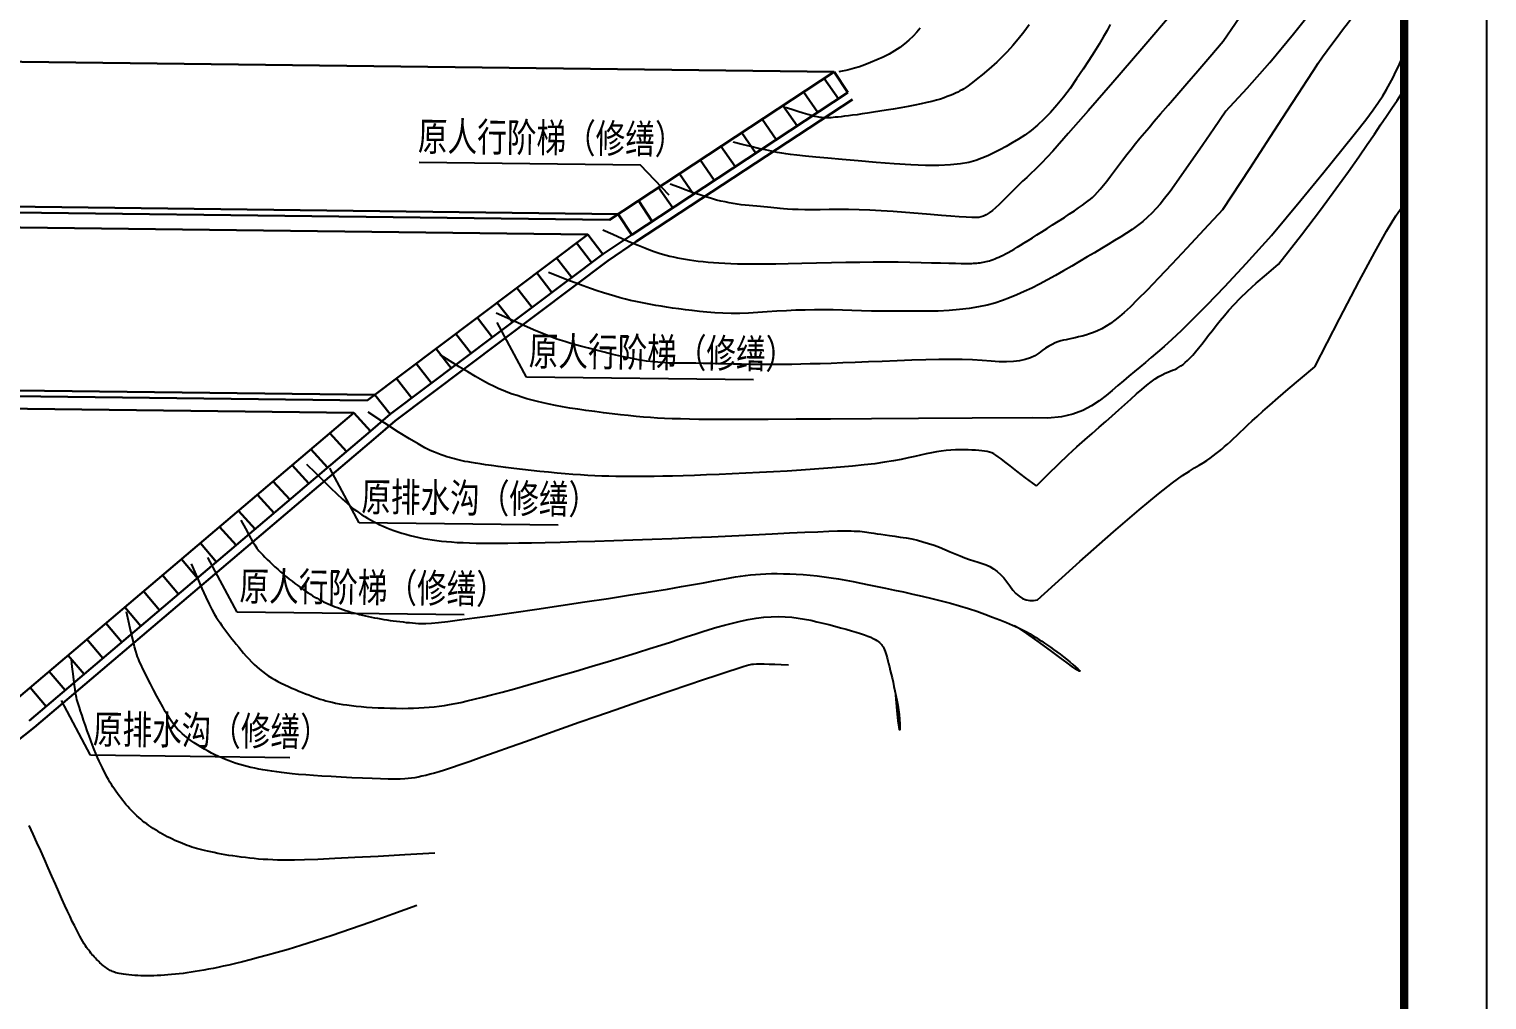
# Model space of a CAD drawing. Header units: millimetres. Extents: x 2456 to 5353, y 685 to 1986.
# Drawn here: x 5125.8 to 5302.1, y 906.8 to 1024.3 of the extents above; entities that cross this region are included whole.
import ezdxf

# ---------------------------------------------------------------- set-up
doc = ezdxf.new("R2010")
doc.units = ezdxf.units.MM
doc.layers.add('0-剖面粗线TS', color=7, linetype='Continuous', lineweight=30)
doc.layers.add('0-平面结构线-TS', color=6, linetype='Continuous', lineweight=30)
for name, color, linetype in [('0-外框', 6, 'Continuous'), ('5C 大坝标注', 7, 'Continuous'), ('DGX', 8, 'Continuous'), ('图框', 7, 'Continuous')]:
    doc.layers.add(name, color=color, linetype=linetype)
doc.styles.add('HT', font='', dxfattribs={"width": 0.8})
doc.styles.get('HT').set_extended_font_data('SimHei')

msp = doc.modelspace()

# ---------------------------------------------------------------- linework, layer by layer
at = {"layer": '0-剖面粗线TS', "linetype": 'Continuous', "elevation": 105.438, "flags": 128}
for points in [[(5196.0033, 1001.1866), (5223.1986, 1019.1019)], [(5198.6969, 999.3686), (5224.849, 1016.5966)], [(5219.4791, 1016.6515), (5221.1933, 1014.1884)], [(5216.9739, 1015.0013), (5218.6882, 1012.5381)], [(5214.4688, 1013.351), (5216.183, 1010.8878)], [(5211.9935, 1011.7203), (5213.7077, 1009.2571)]]:
    msp.add_lwpolyline(points, dxfattribs=at)
at = {"layer": '0-剖面粗线TS', "linetype": 'Continuous', "flags": 128}
for points in [[(5221.985, 1018.3007), (5223.6992, 1015.8375)], [(5223.1986, 1019.1019), (5224.849, 1016.5966)], [(5225.3991, 1015.7615), (5199.247, 998.5335), (5195.7954, 996.225), (5170.0908, 976.8396), (5167.7466, 974.836), (5126.4159, 939.7382), (5123.0867, 937.1093), (5122.386, 936.7931)], [(5209.4713, 1010.0815), (5211.1855, 1007.6183)], [(5206.9637, 1008.4222), (5208.6779, 1005.959)], [(5204.4561, 1006.7629), (5206.1704, 1004.2997)], [(5199.4983, 1003.4962), (5201.1487, 1000.991)], [(5201.9485, 1005.1036), (5203.6628, 1002.6404)], [(5197.0465, 1001.8738), (5198.6969, 999.3686)], [(5166.7034, 979.2949), (5193.3869, 999.4186)], [(5191.9942, 998.3723), (5193.8305, 995.9994)], [(5193.3869, 999.4186), (5195.1933, 997.0234)], [(5198.6969, 999.3686), (5195.1933, 997.0234)], [(5169.4887, 977.638), (5195.1933, 997.0234)], [(5189.5989, 996.5659), (5191.4353, 994.193)], [(5187.1978, 994.7677), (5189.0341, 992.3947)], [(5184.8085, 992.9531), (5186.6448, 990.5802)], [(5182.4133, 991.1468), (5184.2497, 988.7739)], [(5180.0305, 989.3241), (5181.8668, 986.9512)], [(5177.4209, 987.3817), (5179.2572, 985.0088)], [(5175.0257, 985.5754), (5176.8621, 983.2024)], [(5172.6305, 983.769), (5174.4668, 981.396)], [(5170.2368, 981.9606), (5172.089, 979.5999)], [(5167.6168, 979.9837), (5169.4887, 977.638)], [(5123.1681, 942.227), (5165.0748, 977.8148)], [(5165.0748, 977.8148), (5167.0993, 975.5982)], [(5169.4887, 977.638), (5167.0993, 975.5982)], [(5125.7962, 940.523), (5167.0993, 975.5982)], [(5162.1702, 975.3482), (5164.1947, 973.1316)], [(5159.8804, 973.4036), (5161.9048, 971.187)], [(5157.5937, 971.4617), (5159.6181, 969.2451)], [(5155.307, 969.5198), (5157.3314, 967.3032)], [(5153.4014, 967.9015), (5155.4258, 965.6849)], [(5151.1147, 965.9596), (5153.1391, 963.743)], [(5148.828, 964.0177), (5150.8524, 961.8011)], [(5146.5171, 962.0446), (5148.4523, 959.7522)], [(5144.2251, 960.1089), (5146.1603, 957.8165)], [(5141.9385, 958.1671), (5143.8737, 955.8747)], [(5139.645, 956.2332), (5141.5801, 953.9408)], [(5137.365, 954.2832), (5139.3002, 951.9908)], [(5135.0783, 952.3413), (5137.0135, 950.0489)], [(5132.7916, 950.3994), (5134.7268, 948.107)], [(5130.5049, 948.4575), (5132.4401, 946.1651)], [(5128.2182, 946.5156), (5130.1533, 944.2232)], [(5125.9315, 944.5737), (5127.8666, 942.2813)]]:
    msp.add_lwpolyline(points, dxfattribs=at)
at = {"layer": '0-外框', "color": 0}
msp.add_lwpolyline([(5302.1389, 698.3151), (5302.1389, 1292.3151), (4461.1389, 1292.3151), (4461.1389, 698.3151)], close=True, dxfattribs=at)
at = {"layer": '0-平面结构线-TS', "color": 0, "flags": 128}
for points in [[(4558.0564, 1027.2741), (5223.1986, 1019.1019)], [(4582.1498, 1006.9285), (5193.3869, 999.4186)], [(5091.2469, 1002.4737), (5196.0033, 1001.1866)], [(5091.2555, 1003.1736), (5197.0465, 1001.8738)], [(4599.3605, 984.7654), (5165.0748, 977.8148)], [(5090.9822, 980.9253), (5167.6168, 979.9837)], [(5090.9736, 980.2254), (5166.7034, 979.2949)]]:
    msp.add_lwpolyline(points, dxfattribs=at)
at = {"layer": '5C 大坝标注', "linetype": 'Continuous', "flags": 128}
for points in [[(5199.7401, 1007.7982), (5172.9609, 1008.1273)], [(5203.212, 1004.1579), (5199.7401, 1007.7982)], [(5185.9634, 982.1341), (5182.4277, 988.7542)], [(5213.4334, 981.7966), (5185.9634, 982.1341)], [(5165.7045, 964.4951), (5162.1688, 971.1152)], [(5189.7969, 964.1991), (5165.7045, 964.4951)], [(5133.2304, 936.3638), (5129.6947, 942.9838)], [(5157.3228, 936.0678), (5133.2304, 936.3638)]]:
    msp.add_lwpolyline(points, dxfattribs=at)
at = {"layer": '5C 大坝标注', "linetype": 'Continuous', "elevation": 92, "flags": 128}
for points in [[(5150.9625, 953.6843), (5147.4268, 960.3044)], [(5178.4379, 953.3467), (5150.9625, 953.6843)]]:
    msp.add_lwpolyline(points, dxfattribs=at)
at = {"layer": 'DGX', "linetype": 'Continuous'}
for points in [[(5270.5448, 1014.3466), (5273.1606, 1017.1015), (5275.8912, 1020.231), (5278.7598, 1023.7078), (5281.7899, 1027.5045), (5285.0048, 1031.5937), (5288.4281, 1035.948), (5292.0831, 1040.5401), (5292.1389, 1040.6086)], [(5270.2536, 1022.7863), (5280.6977, 1038.0776)], [(5270.2074, 1002.4133), (5273.4508, 1007.388), (5275.9835, 1011.2834), (5277.9128, 1014.2585), (5279.3463, 1016.4723), (5280.3912, 1018.0835), (5281.155, 1019.2512), (5281.7451, 1020.1344), (5282.2689, 1020.8918), (5282.8157, 1021.6565), (5283.4029, 1022.4575), (5284.0297, 1023.2977), (5284.6955, 1024.1802), (5285.3995, 1025.108), (5286.1411, 1026.084), (5286.9194, 1027.1113), (5287.7339, 1028.193), (5288.5847, 1029.3316), (5289.4756, 1030.5285), (5290.4112, 1031.7847), (5291.3963, 1033.1012), (5292.1389, 1034.0858)], [(5264.4775, 1026.6296), (5260.4133, 1021.8914), (5256.895, 1017.8099), (5253.9228, 1014.3854), (5251.4965, 1011.6176), (5249.6162, 1009.5066), (5248.2819, 1008.0525), (5247.4935, 1007.2552), (5246.9815, 1006.7858), (5246.4764, 1006.3152), (5245.9781, 1005.8436), (5245.4866, 1005.371), (5245.0019, 1004.8972), (5244.5241, 1004.4223), (5244.0531, 1003.9464), (5243.5889, 1003.4694), (5243.1403, 1003.0203), (5242.7159, 1002.6282), (5242.3158, 1002.293), (5241.9399, 1002.0148), (5241.5883, 1001.7936), (5241.2609, 1001.6293), (5240.9578, 1001.522), (5240.679, 1001.4717), (5240.3309, 1001.4599), (5239.8202, 1001.4681), (5239.1467, 1001.4965), (5238.3105, 1001.5449), (5237.3117, 1001.6134), (5236.1501, 1001.702), (5234.8259, 1001.8107), (5233.3389, 1001.9395), (5231.7984, 1002.0684), (5230.3136, 1002.1775), (5228.8843, 1002.2669), (5227.5106, 1002.3365), (5226.1926, 1002.3863), (5224.9301, 1002.4163), (5223.7233, 1002.4266), (5222.572, 1002.417), (5221.4964, 1002.402), (5220.5162, 1002.3956), (5219.6315, 1002.3979), (5218.8423, 1002.4088), (5218.1486, 1002.4285), (5217.5504, 1002.4568), (5217.0477, 1002.4938), (5216.6405, 1002.5395), (5216.2746, 1002.5884), (5215.8959, 1002.6351), (5215.5043, 1002.6795), (5215.0999, 1002.7217), (5214.6827, 1002.7617), (5214.2527, 1002.7994), (5213.8098, 1002.8349), (5213.3541, 1002.8681), (5212.8893, 1002.9052), (5212.4191, 1002.9522), (5211.9437, 1003.0092), (5211.4629, 1003.076), (5210.9768, 1003.1528), (5210.4854, 1003.2396), (5209.9886, 1003.3363), (5209.4865, 1003.4429), (5208.9487, 1003.5728), (5208.3447, 1003.7393), (5207.6746, 1003.9426), (5206.9384, 1004.1825), (5206.1361, 1004.4591), (5205.2676, 1004.7723), (5204.3329, 1005.1222), (5203.3322, 1005.5088)], [(5256.5824, 1024.826), (5256.1944, 1024.1), (5255.7422, 1023.3024), (5255.2257, 1022.4333), (5254.645, 1021.4926), (5254.0001, 1020.4804), (5253.2909, 1019.3967), (5252.5175, 1018.2415), (5251.7147, 1017.093), (5250.9173, 1016.0296), (5250.1253, 1015.0513), (5249.3388, 1014.158), (5248.5577, 1013.3498), (5247.782, 1012.6267), (5247.0118, 1011.9887), (5246.247, 1011.4357), (5245.4873, 1010.9408), (5244.7324, 1010.4771), (5243.9824, 1010.0447), (5243.2371, 1009.6434), (5242.4968, 1009.2733), (5241.7612, 1008.9344), (5241.0304, 1008.6267), (5240.3045, 1008.3502), (5239.4832, 1008.1182), (5238.4663, 1007.9438), (5237.2538, 1007.8271), (5235.8457, 1007.7681), (5234.242, 1007.7668), (5232.4427, 1007.8232), (5230.4477, 1007.9372), (5228.2572, 1008.109), (5226.0842, 1008.3009), (5224.1419, 1008.4753), (5222.4303, 1008.6323), (5220.9494, 1008.7719), (5219.6992, 1008.894), (5218.6796, 1008.9987), (5217.8907, 1009.0859), (5217.3325, 1009.1558), (5216.8456, 1009.2314), (5216.2704, 1009.3359), (5215.6071, 1009.4693), (5214.8555, 1009.6317), (5214.0157, 1009.823), (5213.0877, 1010.0433), (5212.0715, 1010.2924), (5210.9671, 1010.5705)], [(5246.7884, 1024.7989), (5246.1113, 1023.8953), (5245.4423, 1023.0495), (5244.7812, 1022.2615), (5244.1281, 1021.5313), (5243.483, 1020.859), (5242.8459, 1020.2445), (5242.2167, 1019.6879), (5241.6175, 1019.1848), (5241.0699, 1018.731), (5240.574, 1018.3266), (5240.1299, 1017.9716), (5239.7375, 1017.6659), (5239.3968, 1017.4095), (5239.1078, 1017.2025), (5238.8705, 1017.0448), (5238.648, 1016.9112), (5238.4034, 1016.7766), (5238.1368, 1016.6408), (5237.8481, 1016.504), (5237.5373, 1016.3661), (5237.2044, 1016.2271), (5236.8495, 1016.087), (5236.4724, 1015.9459), (5236.051, 1015.8031), (5235.563, 1015.658), (5235.0082, 1015.5107), (5234.3868, 1015.3612), (5233.6987, 1015.2095), (5232.944, 1015.0556), (5232.1226, 1014.8994), (5231.2345, 1014.741), (5230.3373, 1014.5872), (5229.4884, 1014.4449), (5228.6879, 1014.3141), (5227.9358, 1014.1948), (5227.2321, 1014.0869), (5226.5767, 1013.9905), (5225.9697, 1013.9056), (5225.4111, 1013.8322), (5224.9, 1013.7683), (5224.4353, 1013.7119), (5224.0172, 1013.663), (5223.6457, 1013.6217), (5223.3206, 1013.5879), (5223.0422, 1013.5617), (5222.8102, 1013.5429), (5222.6248, 1013.5318), (5222.4626, 1013.5262), (5222.3003, 1013.5243), (5222.1378, 1013.5261), (5221.9753, 1013.5317), (5221.8127, 1013.5409), (5221.6499, 1013.5539), (5221.4871, 1013.5705), (5221.3241, 1013.5908), (5221.118, 1013.6289), (5220.8257, 1013.6987), (5220.4471, 1013.8002), (5219.9824, 1013.9334), (5219.4314, 1014.0983), (5218.7942, 1014.295), (5218.0708, 1014.5234), (5217.2612, 1014.7835)], [(5233.5732, 1024.3961), (5233.1661, 1023.9067), (5232.7196, 1023.4055), (5232.2286, 1022.9271), (5231.6932, 1022.4715), (5231.1133, 1022.0385), (5230.4891, 1021.6284), (5229.8204, 1021.2409), (5229.1073, 1020.8763), (5228.3497, 1020.5343), (5227.5953, 1020.2228), (5226.8917, 1019.9495), (5226.2389, 1019.7143), (5225.6368, 1019.5173), (5225.0856, 1019.3584), (5224.5851, 1019.2376), (5224.1354, 1019.155), (5223.7365, 1019.1106)], [(5195.188, 999.982), (5196.4208, 999.4246), (5197.545, 998.9251), (5198.5605, 998.4835), (5199.4674, 998.0997), (5200.2657, 997.7738), (5200.9553, 997.5057), (5201.5363, 997.2954), (5202.0087, 997.143), (5202.4319, 997.0223), (5202.8655, 996.9071), (5203.3094, 996.7975), (5203.7636, 996.6933), (5204.2282, 996.5946), (5204.7032, 996.5015), (5205.1885, 996.4139), (5205.6841, 996.3318), (5206.2004, 996.2554), (5206.7474, 996.1849), (5207.3253, 996.1202), (5207.934, 996.0615), (5208.5735, 996.0086), (5209.2438, 995.9616), (5209.945, 995.9206), (5210.677, 995.8854), (5211.4929, 995.8584), (5212.4459, 995.8419), (5213.536, 995.836), (5214.7631, 995.8407), (5216.1272, 995.8559), (5217.6285, 995.8817), (5219.2667, 995.918), (5221.0421, 995.9649), (5222.8532, 996.0114), (5224.5989, 996.0468), (5226.2791, 996.071), (5227.8939, 996.084), (5229.4431, 996.0859), (5230.9269, 996.0765), (5232.3453, 996.056), (5233.6982, 996.0244), (5234.9489, 995.9899), (5236.0609, 995.9611), (5237.0342, 995.938), (5237.8686, 995.9205), (5238.5643, 995.9086), (5239.1213, 995.9023), (5239.5394, 995.9018), (5239.8188, 995.9068), (5240.0272, 995.9164), (5240.2321, 995.9296), (5240.4338, 995.9462), (5240.6321, 995.9664), (5240.8271, 995.9901), (5241.0187, 996.0173), (5241.207, 996.048), (5241.392, 996.0822), (5241.579, 996.1227), (5241.7734, 996.1723), (5241.9752, 996.231), (5242.1844, 996.2988), (5242.401, 996.3757), (5242.625, 996.4616), (5242.8565, 996.5567), (5243.0953, 996.6608), (5243.3488, 996.7785), (5243.624, 996.9143), (5243.9211, 997.068), (5244.24, 997.2398), (5244.5806, 997.4296), (5244.9431, 997.6374), (5245.3274, 997.8632), (5245.7334, 998.1071), (5246.17, 998.3738), (5246.6459, 998.6683), (5247.1611, 998.9906), (5247.7155, 999.3406), (5248.3092, 999.7184), (5248.9422, 1000.124), (5249.6145, 1000.5573), (5250.326, 1001.0183), (5251.0261, 1001.4754), (5251.6641, 1001.8966), (5252.24, 1002.282), (5252.7537, 1002.6316), (5253.2053, 1002.9454), (5253.5949, 1003.2233), (5253.9222, 1003.4655), (5254.1875, 1003.6718), (5254.4376, 1003.89), (5254.7194, 1004.168), (5255.033, 1004.5057), (5255.3784, 1004.903), (5255.7554, 1005.3601), (5256.1643, 1005.8768), (5256.6049, 1006.4533), (5257.0772, 1007.0894), (5257.57, 1007.7547), (5258.072, 1008.4184), (5258.583, 1009.0805), (5259.1032, 1009.7411), (5259.6325, 1010.4002), (5260.1709, 1011.0577), (5260.7185, 1011.7137), (5261.2752, 1012.3681), (5261.9066, 1013.1029), (5262.6783, 1013.9998), (5263.5902, 1015.0588), (5264.6423, 1016.28), (5265.8348, 1017.6634), (5267.1674, 1019.2088), (5268.6404, 1020.9165), (5270.2536, 1022.7863)], [(5276.1013, 999.2708), (5279.6198, 1003.5429), (5282.421, 1006.9615), (5284.601, 1009.6452), (5286.2558, 1011.713), (5287.4814, 1013.2838), (5288.374, 1014.4763), (5289.0296, 1015.4096), (5289.5442, 1016.2024), (5289.9988, 1016.9543), (5290.414, 1017.688), (5290.7954, 1018.4068), (5291.1486, 1019.1139), (5291.4791, 1019.8129), (5291.7924, 1020.5069), (5292.0942, 1021.1994), (5292.1389, 1021.3043)], [(5276.9307, 995.793), (5279.7039, 999.3765), (5282.0005, 1002.3991), (5283.8833, 1004.9308), (5285.4149, 1007.0418), (5286.658, 1008.8021), (5287.6751, 1010.2819), (5288.5289, 1011.5512), (5289.2821, 1012.6801), (5289.9867, 1013.728), (5290.6528, 1014.711), (5291.2797, 1015.6347), (5291.8668, 1016.5044), (5292.1389, 1016.9131)], [(5270.5448, 1014.3466), (5269.0937, 1012.1948), (5267.7743, 1010.2557), (5266.5866, 1008.5292), (5265.5306, 1007.0153), (5264.6064, 1005.7142), (5263.8138, 1004.6257), (5263.1529, 1003.7498), (5262.6237, 1003.0866), (5262.1437, 1002.5372), (5261.6303, 1002.0025), (5261.0835, 1001.4826), (5260.5033, 1000.9775), (5259.8897, 1000.4872), (5259.2427, 1000.0116), (5258.5623, 999.5508), (5257.8486, 999.1048), (5257.1015, 998.6569), (5256.3211, 998.1903), (5255.5073, 997.7051), (5254.6603, 997.2013), (5253.78, 996.6789), (5252.8663, 996.1378), (5251.9194, 995.5781), (5250.9391, 994.9998), (5249.951, 994.4293), (5248.9806, 993.8932), (5248.0277, 993.3914), (5247.0924, 992.9239), (5246.1748, 992.4907), (5245.2747, 992.0919), (5244.3923, 991.7274), (5243.5275, 991.3972), (5242.6355, 991.1031), (5241.6715, 990.847), (5240.6355, 990.6288), (5239.5274, 990.4485), (5238.3473, 990.3061), (5237.0952, 990.2017), (5235.7711, 990.1352), (5234.3749, 990.1066), (5232.9627, 990.1001), (5231.5902, 990.0999), (5230.2576, 990.1061), (5228.9647, 990.1185), (5227.7116, 990.1372), (5226.4983, 990.1622), (5225.3248, 990.1936), (5224.1911, 990.2312), (5223.0743, 990.2635), (5221.9515, 990.2791), (5220.8227, 990.2779), (5219.6879, 990.2599), (5218.547, 990.2251), (5217.4002, 990.1735), (5216.2473, 990.1051), (5215.0885, 990.02), (5213.9437, 989.9389), (5212.833, 989.883), (5211.7564, 989.8521), (5210.714, 989.8463), (5209.7057, 989.8656), (5208.7315, 989.91), (5207.7914, 989.9795), (5206.8854, 990.074), (5206.0155, 990.1809), (5205.1834, 990.2874), (5204.3891, 990.3936), (5203.6328, 990.4993), (5202.9143, 990.6047), (5202.2336, 990.7096), (5201.5909, 990.8142), (5200.986, 990.9184), (5200.3949, 991.0281), (5199.7937, 991.1494), (5199.1822, 991.2821), (5198.5606, 991.4263), (5197.9288, 991.5821), (5197.2868, 991.7493), (5196.6347, 991.928), (5195.9723, 992.1183), (5195.2733, 992.3317), (5194.5113, 992.5799), (5193.6862, 992.863), (5192.7981, 993.181), (5191.8469, 993.5338), (5190.8326, 993.9215), (5189.7553, 994.344), (5188.615, 994.8014)], [(5281.3277, 983.3888), (5284.3206, 989.2015), (5286.7086, 993.7681), (5288.579, 997.2537), (5290.0196, 999.8235), (5291.1179, 1001.6423), (5291.9616, 1002.8754), (5292.1389, 1003.0882)], [(5276.1013, 999.2708), (5272.9735, 995.8452), (5270.3847, 993.0648), (5268.2655, 990.8445), (5266.5466, 989.0991), (5265.1587, 987.7433), (5264.0324, 986.6918), (5263.0983, 985.8596), (5262.2871, 985.1613), (5261.5391, 984.5241), (5260.8329, 983.9249), (5260.1567, 983.3529), (5259.4987, 982.7973), (5258.8471, 982.2472), (5258.1902, 981.6921), (5257.5162, 981.121), (5256.8133, 980.5231), (5256.0666, 979.8951), (5255.2492, 979.2623), (5254.3307, 978.6575), (5253.281, 978.1137), (5252.07, 977.6634), (5250.6675, 977.3396), (5249.0433, 977.175), (5247.1672, 977.2023)], [(5247.6607, 968.9725), (5249.0713, 970.4044), (5250.3413, 971.6514), (5251.489, 972.7405), (5252.5326, 973.6988), (5253.4903, 974.5532), (5254.3805, 975.3307), (5255.2214, 976.0582), (5256.0312, 976.7627), (5256.8242, 977.4649), (5257.5988, 978.1602), (5258.3493, 978.8379), (5259.0701, 979.4871), (5259.7555, 980.097), (5260.4, 980.6567), (5260.9978, 981.1554), (5261.5433, 981.5823), (5262.0329, 981.9304), (5262.471, 982.2078), (5262.8639, 982.4268), (5263.2181, 982.5993), (5263.5398, 982.7373), (5263.8356, 982.8529), (5264.1117, 982.9582), (5264.3745, 983.0652), (5264.63, 983.1847), (5264.8825, 983.3227), (5265.1361, 983.4839), (5265.3944, 983.6731), (5265.6616, 983.8949), (5265.9415, 984.1541), (5266.2381, 984.4554), (5266.5552, 984.8035), (5266.896, 985.2014), (5267.2602, 985.6456), (5267.647, 986.1305), (5268.0552, 986.6509), (5268.484, 987.2012), (5268.9322, 987.7762), (5269.3989, 988.3704), (5269.8831, 988.9785), (5270.389, 989.5992), (5270.9417, 990.2475), (5271.5712, 990.9427), (5272.308, 991.7039), (5273.1821, 992.5503), (5274.2237, 993.5012), (5275.4632, 994.5757), (5276.9307, 995.793)], [(5247.1672, 977.2023), (5239.8948, 977.1572), (5233.4007, 977.1178), (5227.685, 977.0841), (5222.7477, 977.0563), (5218.5888, 977.0342), (5215.2082, 977.0178), (5212.606, 977.0072), (5210.7822, 977.0024), (5209.3865, 977.0036), (5208.0688, 977.0111), (5206.829, 977.0248), (5205.6672, 977.0447), (5204.5833, 977.0709), (5203.5774, 977.1033), (5202.6494, 977.142), (5201.7994, 977.1869), (5200.9712, 977.2409), (5200.1088, 977.307), (5199.212, 977.385), (5198.281, 977.4751), (5197.3157, 977.5771), (5196.3161, 977.6912), (5195.2821, 977.8173), (5194.214, 977.9554), (5193.156, 978.1006), (5192.1529, 978.2481), (5191.2045, 978.3979), (5190.3109, 978.55), (5189.4721, 978.7044), (5188.6881, 978.8611), (5187.9589, 979.02), (5187.2845, 979.1812), (5186.6453, 979.3474), (5186.0218, 979.5213), (5185.4141, 979.7029), (5184.822, 979.8921), (5184.2456, 980.0891), (5183.6849, 980.2937), (5183.1399, 980.506), (5182.6106, 980.7259), (5182.0432, 980.9862), (5181.3842, 981.3196), (5180.6334, 981.7259), (5179.7908, 982.2053), (5178.8566, 982.7577), (5177.8305, 983.3831), (5176.7128, 984.0816), (5175.5033, 984.8531)], [(5247.7678, 955.1662), (5252.9065, 959.8045), (5256.9668, 963.3968), (5260.0935, 966.0889), (5262.4315, 968.0263), (5264.1256, 969.3548), (5265.3206, 970.2199), (5266.1614, 970.7673), (5266.7928, 971.1427), (5267.3369, 971.4682), (5267.8251, 971.7724), (5268.266, 972.0602), (5268.6683, 972.3367), (5269.0407, 972.6068), (5269.3918, 972.8756), (5269.7302, 973.148), (5270.0646, 973.4291), (5270.4028, 973.7234), (5270.7496, 974.0335), (5271.1089, 974.3615), (5271.4844, 974.7095), (5271.8802, 975.0796), (5272.3001, 975.474), (5272.748, 975.8946), (5273.2278, 976.3438), (5273.7485, 976.8277), (5274.34, 977.3699), (5275.037, 977.9977), (5275.8746, 978.7389), (5276.8875, 979.621), (5278.1107, 980.6716), (5279.5791, 981.9184), (5281.3277, 983.3888)], [(5247.6607, 968.9725), (5246.3247, 969.9584), (5245.2713, 970.7542), (5244.4583, 971.3834), (5243.8431, 971.8694), (5243.3831, 972.2354), (5243.0359, 972.5049), (5242.7591, 972.7012), (5242.5101, 972.8478), (5242.2531, 972.9646), (5241.9791, 973.058), (5241.6858, 973.1311), (5241.3709, 973.1869), (5241.0321, 973.2286), (5240.667, 973.2592), (5240.2734, 973.2817), (5239.8488, 973.2993), (5239.392, 973.3138), (5238.9054, 973.3233), (5238.3921, 973.3245), (5237.8556, 973.3143), (5237.2991, 973.2895), (5236.726, 973.247), (5236.1395, 973.1836), (5235.5429, 973.0962), (5234.9367, 972.9828), (5234.3091, 972.8468), (5233.6456, 972.6931), (5232.9316, 972.5262), (5232.1524, 972.3509), (5231.2935, 972.1718), (5230.3402, 971.9936), (5229.278, 971.8211), (5228.097, 971.6581), (5226.8059, 971.5049), (5225.4184, 971.3611), (5223.948, 971.2262), (5222.4083, 971.0998), (5220.8127, 970.9814), (5219.1749, 970.8704), (5217.5084, 970.7665), (5215.827, 970.6693), (5214.1455, 970.5788), (5212.4792, 970.4954), (5210.8431, 970.4193), (5209.2524, 970.3506), (5207.7222, 970.2897), (5206.2676, 970.2368), (5204.9038, 970.192), (5203.6414, 970.1557), (5202.4729, 970.1274), (5201.3863, 970.107), (5200.3697, 970.0942), (5199.4112, 970.0886), (5198.4986, 970.0899), (5197.62, 970.098), (5196.7635, 970.1124), (5195.9179, 970.1331), (5195.075, 970.1607), (5194.2275, 970.1961), (5193.368, 970.24), (5192.4892, 970.2933), (5191.5838, 970.3568), (5190.6445, 970.4313), (5189.6638, 970.5177), (5188.6388, 970.6163), (5187.5845, 970.7247), (5186.5198, 970.8403), (5185.4641, 970.9603), (5184.4365, 971.082), (5183.4562, 971.2026), (5182.5425, 971.3193), (5181.7145, 971.4294), (5180.9863, 971.5308), (5180.3514, 971.6241), (5179.7982, 971.7105), (5179.3151, 971.7912), (5178.8905, 971.8675), (5178.5127, 971.9406), (5178.1703, 972.0119), (5177.8515, 972.0825), (5177.5458, 972.1538), (5177.2462, 972.2282), (5176.9469, 972.308), (5176.6419, 972.3958), (5176.3254, 972.4939), (5175.9915, 972.6049), (5175.6343, 972.7311), (5175.2478, 972.875), (5174.8193, 973.0448), (5174.3077, 973.2715), (5173.6653, 973.5917), (5172.8441, 974.0422), (5171.7964, 974.6597), (5170.4743, 975.4808), (5168.8298, 976.5423), (5166.8152, 977.8809)], [(5159.3618, 971.5929), (5160.4265, 970.5301), (5161.3911, 969.577), (5162.2556, 968.7339), (5163.0198, 968.0006), (5163.684, 967.3772), (5164.248, 966.8636), (5164.7118, 966.4599), (5165.0755, 966.166), (5165.3931, 965.9301), (5165.7187, 965.7002), (5166.0523, 965.4764), (5166.394, 965.2586), (5166.7437, 965.0468), (5167.1014, 964.8411), (5167.4672, 964.6414), (5167.841, 964.4478), (5168.2267, 964.2601), (5168.6285, 964.0782), (5169.0464, 963.9021), (5169.4802, 963.7319), (5169.93, 963.5675), (5170.3959, 963.4089), (5170.8778, 963.2562), (5171.3757, 963.1093), (5171.8857, 962.9705), (5172.4038, 962.8419), (5172.9301, 962.7237), (5173.4645, 962.6157), (5174.0071, 962.5181), (5174.5579, 962.4307), (5175.1168, 962.3537), (5175.6838, 962.287), (5176.2756, 962.2291), (5176.9089, 962.1785), (5177.5836, 962.1354), (5178.2998, 962.0997), (5179.0573, 962.0713), (5179.8563, 962.0503), (5180.6968, 962.0367), (5181.5786, 962.0305), (5182.5661, 962.0323), (5183.7235, 962.0424), (5185.0507, 962.0611), (5186.5478, 962.0882), (5188.2147, 962.1238), (5190.0515, 962.1679), (5192.0581, 962.2204), (5194.2346, 962.2814), (5196.5113, 962.3504), (5198.8185, 962.4271), (5201.1563, 962.5115), (5203.5246, 962.6035), (5205.9235, 962.7032), (5208.353, 962.8105), (5210.813, 962.9256), (5213.3035, 963.0482), (5215.6768, 963.1665), (5217.785, 963.2681), (5219.6281, 963.3532), (5221.2061, 963.4216), (5222.519, 963.4735), (5223.5669, 963.5088), (5224.3496, 963.5276), (5224.8673, 963.5297), (5225.2438, 963.5213), (5225.6029, 963.5083), (5225.9448, 963.4907), (5226.2692, 963.4686), (5226.5764, 963.4418), (5226.8662, 963.4105), (5227.1387, 963.3746), (5227.3938, 963.3341), (5227.6686, 963.288), (5228, 963.2353), (5228.3881, 963.1759), (5228.8328, 963.1099), (5229.3341, 963.0372), (5229.8921, 962.9579), (5230.5067, 962.872), (5231.1779, 962.7794), (5231.8743, 962.6718), (5232.5643, 962.541), (5233.2479, 962.3868), (5233.9252, 962.2093), (5234.5961, 962.0086), (5235.2607, 961.7845), (5235.9188, 961.5371), (5236.5707, 961.2665), (5237.2089, 960.9931), (5237.8265, 960.7376), (5238.4233, 960.5), (5238.9995, 960.2803), (5239.5549, 960.0784), (5240.0896, 959.8944), (5240.6035, 959.7283), (5241.0968, 959.5801), (5241.5715, 959.4156), (5242.0297, 959.2008), (5242.4715, 958.9357), (5242.8968, 958.6202), (5243.3057, 958.2544), (5243.6981, 957.8383), (5244.074, 957.3718), (5244.4335, 956.855), (5244.793, 956.3544), (5245.1689, 955.9365), (5245.5611, 955.6013), (5245.9697, 955.3488), (5246.3947, 955.1791), (5246.836, 955.0921), (5247.2937, 955.0878), (5247.7678, 955.1662)]]:
    msp.add_lwpolyline(points, dxfattribs=at)
at = {"layer": 'DGX', "linetype": 'Continuous', "flags": 128}
for points in [[(5270.2074, 1002.4133), (5267.9174, 999.9455), (5265.8558, 997.7382), (5264.0226, 995.7914), (5262.4178, 994.1053), (5261.0415, 992.6797), (5259.8936, 991.5146), (5258.9741, 990.6102), (5258.283, 989.9662), (5257.7125, 989.4761), (5257.1548, 989.033), (5256.6098, 988.6368), (5256.0775, 988.2876), (5255.5581, 987.9854), (5255.0513, 987.7302), (5254.5574, 987.522), (5254.0761, 987.3608), (5253.6112, 987.2284), (5253.1663, 987.1065), (5252.7412, 986.9951), (5252.336, 986.8944), (5251.9508, 986.8041), (5251.5855, 986.7245), (5251.24, 986.6554), (5250.9145, 986.5969), (5250.5917, 986.5259), (5250.2542, 986.4194), (5249.9021, 986.2776), (5249.5354, 986.1003), (5249.1541, 985.8875), (5248.7582, 985.6393), (5248.3477, 985.3557), (5247.9226, 985.0366), (5247.4541, 984.7267), (5246.9137, 984.4707), (5246.3012, 984.2686), (5245.6167, 984.1204), (5244.8602, 984.0261), (5244.0317, 983.9856), (5243.1311, 983.999), (5242.1586, 984.0663), (5241.0985, 984.1496), (5239.9353, 984.2109), (5238.6691, 984.2503), (5237.2999, 984.2677), (5235.8276, 984.2632), (5234.2523, 984.2368), (5232.5739, 984.1884), (5230.7924, 984.118), (5229.0066, 984.0404), (5227.3152, 983.9701), (5225.7182, 983.9072), (5224.2155, 983.8516), (5222.8073, 983.8034), (5221.4934, 983.7625), (5220.2739, 983.729), (5219.1488, 983.7028), (5218.0783, 983.6834), (5217.0225, 983.67), (5215.9816, 983.6628), (5214.9553, 983.6616), (5213.9439, 983.6665), (5212.9472, 983.6775), (5211.9653, 983.6945), (5210.9982, 983.7177), (5210.0486, 983.7422), (5209.1192, 983.7634), (5208.2101, 983.7812), (5207.3213, 983.7956), (5206.4528, 983.8068), (5205.6045, 983.8145), (5204.7764, 983.8189), (5203.9687, 983.82), (5203.1527, 983.8361), (5202.3001, 983.8859), (5201.4109, 983.9693), (5200.485, 984.0863), (5199.5225, 984.237), (5198.5233, 984.4212), (5197.4875, 984.6391), (5196.415, 984.8906), (5195.3612, 985.152), (5194.3812, 985.3997), (5193.4751, 985.6336), (5192.6429, 985.8538), (5191.8845, 986.0603), (5191.2, 986.253), (5190.5894, 986.432), (5190.0526, 986.5972), (5189.4937, 986.7873), (5188.8167, 987.0409), (5188.0216, 987.3579), (5187.1083, 987.7384), (5186.0769, 988.1825), (5184.9275, 988.6899), (5183.6598, 989.2609), (5182.2741, 989.8953)], [(5151.4147, 964.8307), (5151.9565, 963.7956), (5152.4034, 962.9709), (5152.7725, 962.3239), (5153.081, 961.8218), (5153.3461, 961.4321), (5153.5847, 961.122), (5153.8142, 960.8587), (5154.0516, 960.6097), (5154.3108, 960.3482), (5154.592, 960.0714), (5154.8921, 959.7827), (5155.208, 959.4852), (5155.5368, 959.1822), (5155.8752, 958.877), (5156.2203, 958.5727), (5156.569, 958.2727), (5156.9183, 957.9799), (5157.2664, 957.6955), (5157.6117, 957.4206), (5157.9525, 957.1561), (5158.287, 956.9032), (5158.6138, 956.6627), (5158.931, 956.4357), (5159.237, 956.2232), (5159.5308, 956.0258), (5159.814, 955.8423), (5160.0886, 955.6713), (5160.3569, 955.5112), (5160.6211, 955.3605), (5160.8832, 955.2177), (5161.1455, 955.0814), (5161.4101, 954.9498), (5161.679, 954.8219), (5161.9529, 954.6972), (5162.2323, 954.5756), (5162.5179, 954.457), (5162.81, 954.3412), (5163.1093, 954.2282), (5163.4162, 954.1177), (5163.7314, 954.0097), (5164.055, 953.9042), (5164.3864, 953.8011), (5164.7247, 953.7007), (5165.0691, 953.6032), (5165.4187, 953.5087), (5165.7725, 953.4174), (5166.1297, 953.3295), (5166.4894, 953.2451), (5166.851, 953.1644), (5167.2145, 953.0873), (5167.5804, 953.0137), (5167.9492, 952.9435), (5168.3211, 952.8765), (5168.6967, 952.8126), (5169.0763, 952.7518), (5169.4603, 952.6939), (5169.8488, 952.6388), (5170.24, 952.5867), (5170.6319, 952.5379), (5171.0223, 952.4926), (5171.4092, 952.451), (5171.7905, 952.4134), (5172.1641, 952.38), (5172.528, 952.3511), (5172.8894, 952.3282), (5173.2938, 952.3181), (5173.7958, 952.3291), (5174.4503, 952.3693), (5175.312, 952.447), (5176.4357, 952.5703), (5177.8763, 952.7474), (5179.6883, 952.9865), (5181.901, 953.2919), (5184.4402, 953.6526), (5187.2062, 954.0537), (5190.0994, 954.4804), (5193.0199, 954.9178), (5195.868, 955.351), (5198.5439, 955.7651), (5200.948, 956.1453), (5203.0042, 956.4799), (5204.732, 956.7703), (5206.1743, 957.0211), (5207.3743, 957.2367), (5208.3751, 957.4219), (5209.2199, 957.5811), (5209.9518, 957.7189), (5210.6138, 957.8399), (5211.2433, 957.9478), (5211.8542, 958.0434), (5212.4547, 958.1264), (5213.0529, 958.1967), (5213.657, 958.2541), (5214.2752, 958.2985), (5214.9156, 958.3297), (5215.5864, 958.3476), (5216.2935, 958.3519), (5217.035, 958.3422), (5217.8064, 958.318), (5218.6036, 958.2789), (5219.4223, 958.2242), (5220.2582, 958.1536), (5221.1071, 958.0664), (5221.9648, 957.9623), (5222.8284, 957.841), (5223.7014, 957.7032), (5224.5884, 957.55), (5225.4943, 957.3823), (5226.424, 957.2013), (5227.3821, 957.0078), (5228.3736, 956.803), (5229.4033, 956.5877), (5230.4735, 956.3629), (5231.5769, 956.1278), (5232.704, 955.8818), (5233.8451, 955.6238), (5234.9904, 955.3532), (5236.1304, 955.0691), (5237.2554, 954.7706), (5238.3557, 954.4569), (5239.4222, 954.1282), (5240.4479, 953.7886), (5241.4266, 953.4433), (5242.3518, 953.0976), (5243.2171, 952.7565), (5244.0161, 952.4252), (5244.7426, 952.109), (5245.39, 951.8129), (5245.9553, 951.5406), (5246.4484, 951.2887), (5246.8823, 951.0524), (5247.2703, 950.8268), (5247.6255, 950.607), (5247.9611, 950.3882), (5248.2901, 950.1654), (5248.6257, 949.9338), (5248.9782, 949.6895), (5249.3468, 949.4324), (5249.7278, 949.1636), (5250.1174, 948.8839), (5250.5119, 948.5945), (5250.9077, 948.2961), (5251.301, 947.9899), (5251.6881, 947.6768), (5252.0613, 947.3617), (5252.3968, 947.065), (5252.6667, 946.8112), (5252.8432, 946.6248), (5252.8986, 946.5301), (5252.8049, 946.5515), (5252.5343, 946.7136), (5252.059, 947.0406), (5251.3657, 947.5444), (5250.4989, 948.186), (5249.518, 948.9139), (5248.4819, 949.6765), (5247.4498, 950.4222), (5246.4809, 951.0994), (5245.6343, 951.6566), (5244.9692, 952.0422)], [(5145.4132, 959.5236), (5146.1054, 957.8885), (5146.684, 956.561), (5147.1649, 955.4993), (5147.5642, 954.6617), (5147.8979, 954.0062), (5148.1819, 953.4911), (5148.4322, 953.0746), (5148.6649, 952.7149), (5148.8936, 952.3766), (5149.1222, 952.0499), (5149.3525, 951.7312), (5149.586, 951.4171), (5149.8243, 951.104), (5150.0692, 950.7886), (5150.3221, 950.4673), (5150.5847, 950.1367), (5150.8583, 949.7944), (5151.1422, 949.4433), (5151.4356, 949.087), (5151.7374, 948.7296), (5152.0468, 948.3748), (5152.3627, 948.0266), (5152.6843, 947.6889), (5153.0105, 947.3655), (5153.3409, 947.0593), (5153.6765, 946.7699), (5154.0188, 946.4957), (5154.3694, 946.2352), (5154.7297, 945.9869), (5155.1013, 945.7492), (5155.4858, 945.5208), (5155.8845, 945.3001), (5156.298, 945.0859), (5156.7226, 944.8785), (5157.1538, 944.6784), (5157.5868, 944.4861), (5158.017, 944.3022), (5158.4397, 944.1272), (5158.8503, 943.9616), (5159.244, 943.8061), (5159.618, 943.6609), (5159.9756, 943.5253), (5160.3219, 943.3986), (5160.6621, 943.2798), (5161.0011, 943.1681), (5161.3441, 943.0625), (5161.6961, 942.9623), (5162.0623, 942.8665), (5162.4474, 942.7745), (5162.855, 942.6863), (5163.2882, 942.6023), (5163.7503, 942.5227), (5164.2445, 942.4477), (5164.774, 942.3778), (5165.342, 942.3132), (5165.9518, 942.2541), (5166.6044, 942.2008), (5167.2925, 942.1541), (5168.0065, 942.1143), (5168.7368, 942.0823), (5169.474, 942.0586), (5170.2084, 942.0438), (5170.9306, 942.0385), (5171.631, 942.0434), (5172.3027, 942.0591), (5172.9495, 942.0859), (5173.5779, 942.1244), (5174.1942, 942.175), (5174.8048, 942.2381), (5175.4163, 942.3142), (5176.0349, 942.4036), (5176.6672, 942.5069), (5177.3225, 942.6254), (5178.0219, 942.7649), (5178.7895, 942.9321), (5179.6493, 943.1336), (5180.6253, 943.3762), (5181.7415, 943.6664), (5183.0221, 944.0112), (5184.4911, 944.417), (5186.1597, 944.887), (5187.9883, 945.4096), (5189.9247, 945.9697), (5191.9162, 946.5519), (5193.9107, 947.1412), (5195.8557, 947.7224), (5197.6988, 948.2801), (5199.3876, 948.7993), (5200.8836, 949.2683), (5202.2027, 949.69), (5203.375, 950.0708), (5204.4302, 950.4171), (5205.3983, 950.7354), (5206.3091, 951.0321), (5207.1924, 951.3136), (5208.0781, 951.5863), (5208.9898, 951.8546), (5209.9251, 952.1143), (5210.8758, 952.359), (5211.8331, 952.5824), (5212.7886, 952.7782), (5213.7338, 952.94), (5214.6601, 953.0615), (5215.559, 953.1364), (5216.4241, 953.1605), (5217.2574, 953.1376), (5218.0632, 953.074), (5218.8456, 952.9756), (5219.6087, 952.8486), (5220.3568, 952.699), (5221.0941, 952.5328), (5221.8246, 952.3562), (5222.5506, 952.1745), (5223.2657, 951.9903), (5223.9616, 951.8054), (5224.6299, 951.6217), (5225.2625, 951.4411), (5225.8508, 951.2653), (5226.3866, 951.0963), (5226.8615, 950.936), (5227.2697, 950.7855), (5227.6159, 950.6438), (5227.9072, 950.5092), (5228.1505, 950.3799), (5228.3531, 950.2543), (5228.5222, 950.1305), (5228.6647, 950.0069), (5228.7878, 949.8818), (5228.8978, 949.7531), (5228.9977, 949.6173), (5229.0894, 949.4704), (5229.175, 949.3085), (5229.2566, 949.1277), (5229.3362, 948.9241), (5229.416, 948.6938), (5229.498, 948.4329), (5229.5838, 948.1384), (5229.6738, 947.8105), (5229.768, 947.4507), (5229.8663, 947.06), (5229.9687, 946.6399), (5230.0751, 946.1915), (5230.1855, 945.716), (5230.2999, 945.2149), (5230.4177, 944.6897), (5230.5363, 944.1446), (5230.6527, 943.584), (5230.7636, 943.0125), (5230.8661, 942.4345), (5230.9571, 941.8547), (5231.0334, 941.2774), (5231.092, 940.7072), (5231.1299, 940.1618), (5231.1451, 939.7108), (5231.1358, 939.4372), (5231.1001, 939.4237), (5231.0361, 939.7534), (5230.942, 940.5089), (5230.816, 941.7732), (5230.6561, 943.629)], [(5217.6577, 947.2624), (5216.7878, 947.3042), (5216.0071, 947.3365), (5215.3155, 947.3593), (5214.713, 947.3726), (5214.1995, 947.3763), (5213.7752, 947.3705), (5213.44, 947.3551), (5213.1939, 947.3302), (5212.8638, 947.2543), (5212.2764, 947.0858), (5211.4318, 946.8247), (5210.33, 946.471), (5208.971, 946.0247), (5207.3548, 945.4858), (5205.4814, 944.8544), (5203.3508, 944.1304), (5201.1024, 943.3613), (5198.8759, 942.5946), (5196.6712, 941.8304), (5194.4883, 941.0686), (5192.3272, 940.3093), (5190.188, 939.5524), (5188.0705, 938.7979), (5185.9749, 938.0459), (5183.9851, 937.3314), (5182.1854, 936.6894), (5180.5757, 936.1201), (5179.156, 935.6234), (5177.9263, 935.1993), (5176.8866, 934.8478), (5176.037, 934.5689), (5175.3773, 934.3626), (5174.8251, 934.2009), (5174.2979, 934.0555), (5173.7955, 933.9266), (5173.318, 933.8141), (5172.8655, 933.7181), (5172.4379, 933.6384), (5172.0351, 933.5752), (5171.6573, 933.5285), (5171.2311, 933.4965), (5170.6831, 933.4776), (5170.0133, 933.4717), (5169.2218, 933.479), (5168.3086, 933.4994), (5167.2736, 933.5329), (5166.1168, 933.5795), (5164.8383, 933.6391), (5163.5431, 933.7057), (5162.3366, 933.7729), (5161.2186, 933.8407), (5160.1892, 933.9091), (5159.2483, 933.9782), (5158.396, 934.048), (5157.6323, 934.1183), (5156.9571, 934.1893), (5156.3374, 934.2626), (5155.7402, 934.3399), (5155.1654, 934.4212), (5154.613, 934.5064), (5154.083, 934.5956), (5153.5754, 934.6888), (5153.0903, 934.786), (5152.6276, 934.8872), (5152.1778, 934.9953), (5151.7315, 935.1134), (5151.2885, 935.2414), (5150.8489, 935.3794), (5150.4127, 935.5273), (5149.98, 935.6852), (5149.5506, 935.8531), (5149.1247, 936.0309), (5148.7009, 936.2197), (5148.2783, 936.4206), (5147.8567, 936.6335), (5147.4362, 936.8584), (5147.0167, 937.0953), (5146.5984, 937.3443), (5146.1811, 937.6053), (5145.7648, 937.8784), (5145.3623, 938.157), (5144.9863, 938.435), (5144.6367, 938.7121), (5144.3135, 938.9886), (5144.0168, 939.2642), (5143.7465, 939.5392), (5143.5027, 939.8133), (5143.2853, 940.0867), (5143.0687, 940.391), (5142.8271, 940.7577), (5142.5606, 941.1869), (5142.2692, 941.6785), (5141.9529, 942.2326), (5141.6117, 942.8492), (5141.2456, 943.5282), (5140.8545, 944.2697), (5140.471, 945.0086), (5140.1274, 945.6799), (5139.8236, 946.2836), (5139.5599, 946.8197), (5139.336, 947.2883), (5139.152, 947.6893), (5139.008, 948.0226), (5138.9039, 948.2884), (5138.8093, 948.5762), (5138.6941, 948.9754), (5138.5582, 949.4862), (5138.4015, 950.1085), (5138.2242, 950.8423), (5138.0261, 951.6876), (5137.8073, 952.6444), (5137.5679, 953.7127)], [(5174.8608, 924.5124), (5171.2339, 924.3043), (5168.008, 924.1247), (5165.1832, 923.9737), (5162.7593, 923.8511), (5160.7365, 923.7571), (5159.1147, 923.6916), (5157.8939, 923.6546), (5157.0741, 923.6462), (5156.4605, 923.6553), (5155.858, 923.6711), (5155.2668, 923.6935), (5154.6867, 923.7227), (5154.1178, 923.7584), (5153.5602, 923.8009), (5153.0137, 923.85), (5152.4784, 923.9058), (5151.9544, 923.9666), (5151.4417, 924.0307), (5150.9404, 924.0982), (5150.4503, 924.1691), (5149.9716, 924.2434), (5149.5043, 924.321), (5149.0482, 924.4019), (5148.6035, 924.4862), (5148.1749, 924.572), (5147.7675, 924.6574), (5147.3811, 924.7424), (5147.0158, 924.827), (5146.6716, 924.9113), (5146.3484, 924.9951), (5146.0464, 925.0785), (5145.7654, 925.1615), (5145.4922, 925.248), (5145.2137, 925.3419), (5144.9297, 925.4431), (5144.6403, 925.5517), (5144.3455, 925.6676), (5144.0453, 925.7909), (5143.7396, 925.9215), (5143.4286, 926.0595), (5143.1172, 926.2032), (5142.8106, 926.3511), (5142.5088, 926.5031), (5142.2117, 926.6592), (5141.9194, 926.8195), (5141.6318, 926.9839), (5141.349, 927.1524), (5141.071, 927.325), (5140.7983, 927.5013), (5140.5316, 927.6809), (5140.2709, 927.8638), (5140.0161, 928.0499), (5139.7672, 928.2393), (5139.5243, 928.432), (5139.2874, 928.6279), (5139.0565, 928.8271), (5138.8294, 929.0315), (5138.6042, 929.2433), (5138.3809, 929.4624), (5138.1594, 929.6888), (5137.9398, 929.9225), (5137.722, 930.1635), (5137.5061, 930.4117), (5137.292, 930.6674), (5137.0814, 930.928), (5136.8757, 931.1913), (5136.6749, 931.4573), (5136.4791, 931.7259), (5136.2882, 931.9973), (5136.1023, 932.2714), (5135.9213, 932.5482), (5135.7453, 932.8277), (5135.5705, 933.1175), (5135.3932, 933.4252), (5135.2134, 933.7509), (5135.031, 934.0944), (5134.8462, 934.4559), (5134.6588, 934.8354), (5134.469, 935.2327), (5134.2766, 935.648), (5134.0809, 936.0868), (5133.8811, 936.5549), (5133.6772, 937.0523), (5133.4692, 937.5788), (5133.2571, 938.1346), (5133.0409, 938.7196), (5132.8206, 939.3339), (5132.5962, 939.9774), (5132.3812, 940.6057), (5132.1892, 941.1744), (5132.0202, 941.6834), (5131.8742, 942.1328), (5131.7512, 942.5226), (5131.6512, 942.8527), (5131.5742, 943.1232), (5131.5202, 943.3341), (5131.4734, 943.5651), (5131.4181, 943.8958), (5131.3543, 944.3263), (5131.282, 944.8566), (5131.2011, 945.4866), (5131.1117, 946.2164), (5131.0138, 947.046), (5130.9074, 947.9754)], [(5172.6983, 918.1642), (5169.7946, 917.1178), (5167.1173, 916.1671), (5164.6664, 915.312), (5162.4419, 914.5526), (5160.4438, 913.8888), (5158.6722, 913.3207), (5157.127, 912.8482), (5155.8082, 912.4714), (5154.6413, 912.1555), (5153.5518, 911.866), (5152.5397, 911.6029), (5151.605, 911.366), (5150.7476, 911.1555), (5149.9676, 910.9714), (5149.265, 910.8135), (5148.6398, 910.682), (5148.0604, 910.5672), (5147.4956, 910.4595), (5146.9452, 910.3588), (5146.4093, 910.2653), (5145.8879, 910.1787), (5145.3809, 910.0993), (5144.8884, 910.0269), (5144.4103, 909.9616), (5143.9433, 909.9029), (5143.4838, 909.8505), (5143.0319, 909.8042), (5142.5876, 909.764), (5142.1508, 909.7301), (5141.7216, 909.7023), (5141.2999, 909.6808), (5140.8858, 909.6654), (5140.4796, 909.6564), (5140.0813, 909.6539), (5139.6912, 909.658), (5139.309, 909.6687), (5138.935, 909.686), (5138.5689, 909.7098), (5138.211, 909.7402), (5137.861, 909.7771), (5137.5291, 909.818), (5137.2252, 909.8602), (5136.9491, 909.9037), (5136.7011, 909.9485), (5136.481, 909.9946), (5136.2888, 910.042), (5136.1247, 910.0908), (5135.9884, 910.1409), (5135.8649, 910.1952), (5135.7389, 910.2567), (5135.6104, 910.3254), (5135.4793, 910.4013), (5135.3457, 910.4845), (5135.2097, 910.5748), (5135.0711, 910.6724), (5134.93, 910.7771), (5134.7879, 910.8879), (5134.6462, 911.0036), (5134.5051, 911.1241), (5134.3644, 911.2496), (5134.2242, 911.3799), (5134.0845, 911.5151), (5133.9453, 911.6553), (5133.8065, 911.8002), (5133.6687, 911.9496), (5133.5324, 912.1029), (5133.3976, 912.26), (5133.2642, 912.4211), (5133.1323, 912.586), (5133.0018, 912.7549), (5132.8728, 912.9276), (5132.7452, 913.1042), (5132.6112, 913.3015), (5132.4629, 913.5364), (5132.3001, 913.8088), (5132.123, 914.1188), (5131.9315, 914.4664), (5131.7256, 914.8516), (5131.5054, 915.2743), (5131.2708, 915.7345), (5131.0168, 916.2473), (5130.7384, 916.8277), (5130.4356, 917.4755), (5130.1084, 918.1909), (5129.7568, 918.9738), (5129.3807, 919.8243), (5128.9803, 920.7422), (5128.5554, 921.7277), (5128.1142, 922.747), (5127.6648, 923.7662), (5127.207, 924.7853), (5126.7409, 925.8045), (5126.2666, 926.8236), (5125.7839, 927.8427)]]:
    msp.add_lwpolyline(points, dxfattribs=at)
at = {"layer": '图框', "color": 0, "const_width": 1}
msp.add_lwpolyline([(4486.1389, 708.3151), (4486.1389, 1282.3151), (5292.1389, 1282.3151), (5292.1389, 708.3151), (4486.1389, 708.3151)], dxfattribs=at)

# ---------------------------------------------------------------- texts
at = {"layer": '5C 大坝标注', "style": 'HT', "width": 0.75}
for s, p in [('原人行阶梯（修缮）', (5172.8229, 1009.5548)), ('原人行阶梯（修缮）', (5186.2222, 983.5568)), ('原排水沟（修缮）', (5165.9632, 965.9178)), ('原人行阶梯（修缮）', (5151.2212, 955.107, 92)), ('原排水沟（修缮）', (5133.4891, 937.7865))]:
    msp.add_text(s, height=3.5, rotation=359.296076, dxfattribs=at).set_placement(p)

doc.saveas('drawing.dxf')
